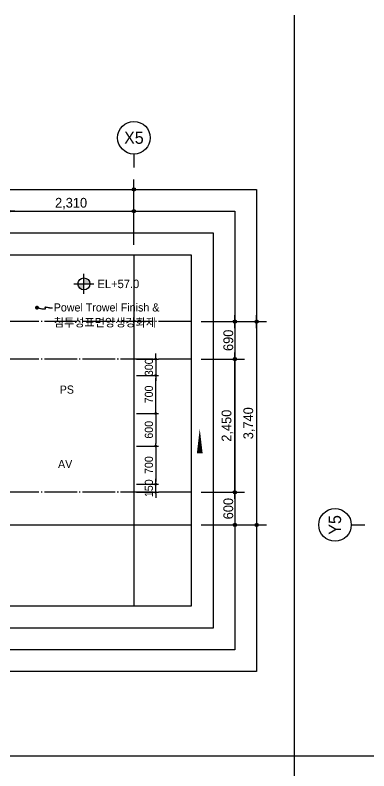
# Model space of a CAD drawing. Header units: millimetres. Extents: x 252711992 to 505989238, y 504776675 to 1009617600.
# Drawn here: x 253228966 to 253235465, y 504818065 to 504831962 of the extents above; entities that cross this region are included whole.
import ezdxf
from ezdxf.enums import TextEntityAlignment as Align
from ezdxf.xclip import XClip

# ---------------------------------------------------------------- set-up
doc = ezdxf.new("R2010")
doc.units = ezdxf.units.MM
doc.header["$XCLIPFRAME"] = 0
doc.linetypes.add('CEN', pattern=[35, 30, -2, 1, -2])
for name, color, linetype in [('$ZCDB_AUDIT_GENERATED_600D18', 7, 'Continuous'), ('0KD DIM', 7, 'Continuous'), ('4A.TEC CEN', 1, 'CEN'), ('4A.TEC TEXT', 7, 'Continuous'), ('4A.TEC TEXT 1', 3, 'Continuous'), ('4A.TEC TEXT 2', 3, 'Continuous'), ('4A.TEC 심볼', 7, 'Continuous'), ('CEN', 1, 'CEN'), ('SYM', 1, 'Continuous'), ('TEXT', 7, 'Continuous'), ('㈜SE&C TEXT', 7, 'Continuous')]:
    doc.layers.add(name, color=color, linetype=linetype)
doc.layers.add('DEFPOINT', color=135, linetype='Continuous', plot=False)
doc.styles.add('GHS', font='malgun.ttf')
doc.styles.add('SAMOO', font='')
doc.styles.add('나눔고딕', font='')
doc.styles.add('돋움', font='')
doc.styles.add('돋음체', font='')
doc.styles.add('울릉도L', font='')
doc.styles.get('SAMOO').set_extended_font_data('Dotum')
doc.styles.get('나눔고딕').set_extended_font_data('Dotum')
doc.styles.get('돋움').set_extended_font_data('Dotum')
doc.styles.get('돋음체').set_extended_font_data('Dotum')
doc.styles.get('울릉도L').set_extended_font_data('Dotum')
doc.dimstyles.new('DIM_600(외부치수)', dxfattribs={"dimscale": 400, "dimtxt": 3.3, "dimasz": 1, "dimexe": 2, "dimexo": 2, "dimgap": 1, "dimtad": 1, "dimdec": 0, "dimdsep": 46, "dimlunit": 6, "dimtxsty": '나눔고딕', "dimblk1": 'DIMDOT', "dimblk2": 'DIMDOT', "dimsah": 1, "dimcen": 2.5, "dimdle": 1.5, "dimclrd": 8, "dimclre": 8, "dimclrt": 3, "dimadec": 0, "dimazin": 0, "dimtfac": 1, "dimtdec": 0, "dimtix": 1, "dimtmove": 2, "dimatfit": 3, "dimldrblk": 'DIMDOT', "dimfxl": 1, "dimtvp": 1, "dimtolj": 1, "dimtzin": 0, "dimarcsym": 0})
doc.dimstyles.new('KD DIM 1', dxfattribs={"dimscale": 50, "dimtxt": 3, "dimasz": 1, "dimexe": 1, "dimexo": 1, "dimgap": 1, "dimtad": 1, "dimdec": 0, "dimzin": 0, "dimdsep": 46, "dimlunit": 6, "dimtxsty": '돋음체', "dimblk": 'DOT', "dimcen": 3, "dimdle": 1, "dimclrd": 256, "dimclre": 256, "dimclrt": 3, "dimazin": 0, "dimtfac": 1, "dimtdec": 0, "dimtix": 1, "dimtmove": 2, "dimatfit": 3, "dimldrblk": 'OBLIQUE', "dimfxl": 1, "dimtvp": 0.8333, "dimtolj": 1, "dimtzin": 0, "dimarcsym": 0})

# ---------------------------------------------------------------- blocks, each defined once
blk = doc.blocks.new('dwgFD3B')
at = {"layer": '4A.TEC CEN', "color": 250, "ltscale": 500}
blk.add_line((49194.51, -169936.83, -3333.33), (358000, -169936.83, -3333.33), dxfattribs=at)
at = {"layer": '4A.TEC CEN', "color": 250, "ltscale": 500, "elevation": -3333.33}
blk.add_lwpolyline([(208807.63, -39163.16), (208807.63, -267000)], dxfattribs=at)
blk = doc.blocks.new('DIMDOT')
at = {"color": 0}
blk.add_line((-2, 0), (2, 0), dxfattribs=at)
for radius in [0.5, 0.25]:
    blk.add_circle((0, 0), radius, dxfattribs=at)
blk = doc.blocks.new('*D353')
at = {"layer": '$ZCDB_AUDIT_GENERATED_600D18', "color": 8, "lineweight": -2, "transparency": 16777216}
for p, q in [((253220149, 504827737), (253220149, 504828937)), ((253231149, 504827737), (253231149, 504828937)), ((253220209, 504828757), (253231089, 504828757))]:
    blk.add_line(p, q, dxfattribs=at)
at = {"layer": 'Defpoints', "color": 0, "transparency": 16777216}
for p in [(253231149, 504828757), (253220149, 504827557, 0), (253231149, 504827557)]:
    blk.add_point(p, dxfattribs=at)
at = {"layer": '$ZCDB_AUDIT_GENERATED_600D18', "color": 8, "lineweight": -2, "transparency": 16777216, "xscale": 60, "yscale": 60, "zscale": 60, "rotation": 180}
blk.add_blockref('DIMDOT', (253220149, 504828757), dxfattribs=at)
at = {"layer": '$ZCDB_AUDIT_GENERATED_600D18', "color": 8, "lineweight": -2, "transparency": 16777216, "xscale": 60, "yscale": 60, "zscale": 60}
blk.add_blockref('DIMDOT', (253231149, 504828757), dxfattribs=at)
at = {"layer": '$ZCDB_AUDIT_GENERATED_600D18', "color": 3, "transparency": 16777216, "insert": (253225649, 504828895), "char_height": 180, "attachment_point": 5, "style": '나눔고딕'}
blk.add_mtext('\\A1;11,000', dxfattribs=at)
blk = doc.blocks.new('*D354')
at = {"layer": '$ZCDB_AUDIT_GENERATED_600D18', "color": 8, "lineweight": -2, "transparency": 16777216}
for p, q in [((253228839, 504827737), (253228839, 504828537)), ((253231149, 504827737), (253231149, 504828537)), ((253228899, 504828357), (253231089, 504828357))]:
    blk.add_line(p, q, dxfattribs=at)
at = {"layer": 'Defpoints', "color": 0, "transparency": 16777216}
for p in [(253231149, 504828357), (253228839, 504827557, 569), (253231149, 504827557, 4431)]:
    blk.add_point(p, dxfattribs=at)
at = {"layer": '$ZCDB_AUDIT_GENERATED_600D18', "color": 8, "lineweight": -2, "transparency": 16777216, "xscale": 60, "yscale": 60, "zscale": 60, "rotation": 180}
blk.add_blockref('DIMDOT', (253228839, 504828357), dxfattribs=at)
at = {"layer": '$ZCDB_AUDIT_GENERATED_600D18', "color": 8, "lineweight": -2, "transparency": 16777216, "xscale": 60, "yscale": 60, "zscale": 60}
blk.add_blockref('DIMDOT', (253231149, 504828357), dxfattribs=at)
at = {"layer": '$ZCDB_AUDIT_GENERATED_600D18', "color": 3, "transparency": 16777216, "insert": (253229994, 504828495), "char_height": 180, "attachment_point": 5, "style": '나눔고딕'}
blk.add_mtext('\\A1;2,310', dxfattribs=at)
blk = doc.blocks.new('ccs122')
at = {"layer": '4A.TEC 심볼'}
blk.add_line((0, 8), (0, 3), dxfattribs=at)
blk.add_circle((0, 14), 6, dxfattribs=at)
at = {"layer": '4A.TEC TEXT 2', "color": 3, "style": 'GHS'}
blk.add_attdef('NO', text='', height=4.5, dxfattribs=at).set_placement((-0.01, 14.02), align=Align.MIDDLE_CENTER)
blk = doc.blocks.new('*D359')
at = {"layer": '$ZCDB_AUDIT_GENERATED_600D18', "color": 8, "lineweight": -2, "transparency": 16777216}
for p, q in [((253232383, 504826327), (253233583, 504826327)), ((253233403, 504826267), (253233403, 504822647)), ((253232383, 504822587), (253233583, 504822587))]:
    blk.add_line(p, q, dxfattribs=at)
at = {"layer": 'Defpoints', "color": 0, "transparency": 16777216}
for p in [(253232203, 504826327, 0), (253232203, 504822587, 0), (253233403, 504822587)]:
    blk.add_point(p, dxfattribs=at)
at = {"layer": '$ZCDB_AUDIT_GENERATED_600D18', "color": 8, "lineweight": -2, "transparency": 16777216, "xscale": 60, "yscale": 60, "zscale": 60}
for p, rotation in [((253233403, 504826327), 90), ((253233403, 504822587), 270)]:
    blk.add_blockref('DIMDOT', p, dxfattribs=dict(at, rotation=rotation))
at = {"layer": '$ZCDB_AUDIT_GENERATED_600D18', "color": 3, "transparency": 16777216, "insert": (253233266, 504824457), "char_height": 180, "attachment_point": 5, "rotation": 90, "style": '나눔고딕'}
blk.add_mtext('\\A1;3,740', dxfattribs=at)
blk = doc.blocks.new('*D360')
at = {"layer": '$ZCDB_AUDIT_GENERATED_600D18', "color": 8, "lineweight": -2, "transparency": 16777216}
for p, q in [((253232383, 504826327), (253233183, 504826327)), ((253233003, 504826267), (253233003, 504825697)), ((253232383, 504825637), (253233183, 504825637))]:
    blk.add_line(p, q, dxfattribs=at)
at = {"layer": 'Defpoints', "color": 0, "transparency": 16777216}
for p in [(253232203, 504826327, 0), (253232203, 504825637, 0), (253233003, 504825637)]:
    blk.add_point(p, dxfattribs=at)
at = {"layer": '$ZCDB_AUDIT_GENERATED_600D18', "color": 8, "lineweight": -2, "transparency": 16777216, "xscale": 60, "yscale": 60, "zscale": 60}
for p, rotation in [((253233003, 504826327), 90), ((253233003, 504825637), 270)]:
    blk.add_blockref('DIMDOT', p, dxfattribs=dict(at, rotation=rotation))
at = {"layer": '$ZCDB_AUDIT_GENERATED_600D18', "color": 3, "transparency": 16777216, "insert": (253232883, 504825982), "char_height": 180, "attachment_point": 5, "rotation": 90, "style": '나눔고딕'}
blk.add_mtext('\\A1;690', dxfattribs=at)
blk = doc.blocks.new('*D361')
at = {"layer": '$ZCDB_AUDIT_GENERATED_600D18', "color": 8, "lineweight": -2, "transparency": 16777216}
for p, q in [((253232383, 504825637), (253233183, 504825637)), ((253233003, 504823247), (253233003, 504825577)), ((253232383, 504823187), (253233183, 504823187))]:
    blk.add_line(p, q, dxfattribs=at)
at = {"layer": 'Defpoints', "color": 0, "transparency": 16777216}
for p in [(253232203, 504825637, 0), (253233003, 504825637), (253232203, 504823187, 0)]:
    blk.add_point(p, dxfattribs=at)
at = {"layer": '$ZCDB_AUDIT_GENERATED_600D18', "color": 8, "lineweight": -2, "transparency": 16777216, "xscale": 60, "yscale": 60, "zscale": 60}
for p, rotation in [((253233003, 504825637), 90), ((253233003, 504823187), 270)]:
    blk.add_blockref('DIMDOT', p, dxfattribs=dict(at, rotation=rotation))
at = {"layer": '$ZCDB_AUDIT_GENERATED_600D18', "color": 3, "transparency": 16777216, "insert": (253232866, 504824412), "char_height": 180, "attachment_point": 5, "rotation": 90, "style": '나눔고딕'}
blk.add_mtext('\\A1;2,450', dxfattribs=at)
blk = doc.blocks.new('*D362')
at = {"layer": '$ZCDB_AUDIT_GENERATED_600D18', "color": 8, "lineweight": -2, "transparency": 16777216}
for p, q in [((253232383, 504823187), (253233183, 504823187)), ((253233003, 504823127), (253233003, 504822647)), ((253232383, 504822587), (253233183, 504822587))]:
    blk.add_line(p, q, dxfattribs=at)
at = {"layer": 'Defpoints', "color": 0, "transparency": 16777216}
for p in [(253232203, 504823187, 0), (253232203, 504822587, 0), (253233003, 504822587)]:
    blk.add_point(p, dxfattribs=at)
at = {"layer": '$ZCDB_AUDIT_GENERATED_600D18', "color": 8, "lineweight": -2, "transparency": 16777216, "xscale": 60, "yscale": 60, "zscale": 60}
for p, rotation in [((253233003, 504823187), 90), ((253233003, 504822587), 270)]:
    blk.add_blockref('DIMDOT', p, dxfattribs=dict(at, rotation=rotation))
at = {"layer": '$ZCDB_AUDIT_GENERATED_600D18', "color": 3, "transparency": 16777216, "insert": (253232883, 504822887), "char_height": 180, "attachment_point": 5, "rotation": 90, "style": '나눔고딕'}
blk.add_mtext('\\A1;600', dxfattribs=at)
blk = doc.blocks.new('_Dot')
at = {"color": 0, "linetype": 'ByBlock', "lineweight": -2}
blk.add_line((-0.5, 0), (-1, 0), dxfattribs=at)
at = {"color": 0, "linetype": 'ByBlock', "const_width": 0.5}
blk.add_lwpolyline([(-0.25, 0, 1), (0.25, 0, 1)], format="xyb", close=True, dxfattribs=at)
blk = doc.blocks.new('*D952')
at = {"layer": '0KD DIM', "lineweight": -2, "transparency": 16777216}
for p, q in [((253231549, 504825687), (253231549, 504825737)), ((253231199, 504825637), (253231599, 504825637)), ((253231549, 504825637), (253231549, 504825337)), ((253231199, 504825337), (253231599, 504825337)), ((253231549, 504825287), (253231549, 504825237))]:
    blk.add_line(p, q, dxfattribs=at)
at = {"layer": 'Defpoints', "color": 0, "transparency": 16777216}
for p in [(253231149, 504825637), (253231149, 504825337), (253231549, 504825337)]:
    blk.add_point(p, dxfattribs=at)
at = {"layer": '0KD DIM', "lineweight": -2, "transparency": 16777216, "xscale": 50, "yscale": 50, "zscale": 50}
for p, rotation in [((253231549, 504825637), 270), ((253231549, 504825337), 90)]:
    blk.add_blockref('_Dot', p, dxfattribs=dict(at, rotation=rotation))
at = {"layer": '0KD DIM', "color": 3, "transparency": 16777216, "insert": (253231424, 504825487), "char_height": 150, "attachment_point": 5, "rotation": 90, "style": '돋음체'}
blk.add_mtext('\\A1;300', dxfattribs=at)
blk = doc.blocks.new('_OBLIQUE')
at = {"color": 0, "linetype": 'ByBlock'}
blk.add_line((-0.5, -0.5), (0.5, 0.5), dxfattribs=at)
blk = doc.blocks.new('*D953')
at = {"layer": '0KD DIM', "lineweight": -2, "transparency": 16777216}
for p, q in [((253231199, 504825337), (253231599, 504825337)), ((253231549, 504824687), (253231549, 504825287)), ((253231199, 504824637), (253231599, 504824637))]:
    blk.add_line(p, q, dxfattribs=at)
at = {"layer": 'Defpoints', "color": 0, "transparency": 16777216}
for p in [(253231149, 504825337), (253231549, 504825337), (253231149, 504824637)]:
    blk.add_point(p, dxfattribs=at)
at = {"layer": '0KD DIM', "lineweight": -2, "transparency": 16777216, "xscale": 50, "yscale": 50, "zscale": 50}
for p, rotation in [((253231549, 504825337), 90), ((253231549, 504824637), 270)]:
    blk.add_blockref('_Dot', p, dxfattribs=dict(at, rotation=rotation))
at = {"layer": '0KD DIM', "color": 3, "transparency": 16777216, "insert": (253231424, 504824987), "char_height": 150, "attachment_point": 5, "rotation": 90, "style": '돋음체'}
blk.add_mtext('\\A1;700', dxfattribs=at)
blk = doc.blocks.new('*D954')
at = {"layer": '0KD DIM', "lineweight": -2, "transparency": 16777216}
for p, q in [((253231199, 504824637), (253231599, 504824637)), ((253231549, 504824587), (253231549, 504824087)), ((253231199, 504824037), (253231599, 504824037))]:
    blk.add_line(p, q, dxfattribs=at)
at = {"layer": 'Defpoints', "color": 0, "transparency": 16777216}
for p in [(253231149, 504824637), (253231149, 504824037), (253231549, 504824037)]:
    blk.add_point(p, dxfattribs=at)
at = {"layer": '0KD DIM', "lineweight": -2, "transparency": 16777216, "xscale": 50, "yscale": 50, "zscale": 50}
for p, rotation in [((253231549, 504824637), 90), ((253231549, 504824037), 270)]:
    blk.add_blockref('_Dot', p, dxfattribs=dict(at, rotation=rotation))
at = {"layer": '0KD DIM', "color": 3, "transparency": 16777216, "insert": (253231424, 504824337), "char_height": 150, "attachment_point": 5, "rotation": 90, "style": '돋음체'}
blk.add_mtext('\\A1;600', dxfattribs=at)
blk = doc.blocks.new('sa987w')
at = {"layer": 'CEN'}
blk.add_lwpolyline([(-193684, 4338697), (-193578, 4338673), (-193508, 4338662), (-193468, 4338661), (-193450, 4338667), (-193447, 4338679), (-193453, 4338692), (-193460, 4338704), (-193462, 4338713), (-193452, 4338716), (-193432, 4338714), (-193405, 4338709), (-193373, 4338703), (-193340, 4338697), (-193309, 4338693), (-193281, 4338692), (-193261, 4338697)], dxfattribs=at)
at = {"layer": '㈜SE&C TEXT', "color": 1, "const_width": 53.8}
blk.add_lwpolyline([(-193711, 4338697, -1), (-193657, 4338697, -1)], format="xyb", close=True, dxfattribs=at)
at = {"layer": '4A.TEC TEXT', "style": '돋움'}
for s, p in [('Powel Trowel Finish &', (-193223, 4338704)), ('침투성표면양생강화제', (-193223, 4338287))]:
    blk.add_text(s, height=225, dxfattribs=at).set_placement(p, align=Align.MIDDLE_LEFT)
blk = doc.blocks.new('*D955')
at = {"layer": '0KD DIM', "lineweight": -2, "transparency": 16777216}
for p, q in [((253231549, 504823387), (253231549, 504823437)), ((253231199, 504823337), (253231599, 504823337)), ((253231549, 504823187), (253231549, 504823337)), ((253231199, 504823187), (253231599, 504823187)), ((253231549, 504823137), (253231549, 504823087))]:
    blk.add_line(p, q, dxfattribs=at)
at = {"layer": 'Defpoints', "color": 0, "transparency": 16777216}
for p in [(253231149, 504823337), (253231549, 504823337), (253231149, 504823187)]:
    blk.add_point(p, dxfattribs=at)
at = {"layer": '0KD DIM', "lineweight": -2, "transparency": 16777216, "xscale": 50, "yscale": 50, "zscale": 50}
for p, rotation in [((253231549, 504823337), 270), ((253231549, 504823187), 90)]:
    blk.add_blockref('_Dot', p, dxfattribs=dict(at, rotation=rotation))
at = {"layer": '0KD DIM', "color": 3, "transparency": 16777216, "insert": (253231424, 504823262), "char_height": 150, "attachment_point": 5, "rotation": 90, "style": '돋음체'}
blk.add_mtext('\\A1;150', dxfattribs=at)
blk = doc.blocks.new('*D956')
at = {"layer": '0KD DIM', "lineweight": -2, "transparency": 16777216}
for p, q in [((253231199, 504824037), (253231599, 504824037)), ((253231549, 504823987), (253231549, 504823387)), ((253231199, 504823337), (253231599, 504823337))]:
    blk.add_line(p, q, dxfattribs=at)
at = {"layer": 'Defpoints', "color": 0, "transparency": 16777216}
for p in [(253231149, 504824037), (253231149, 504823337), (253231549, 504823337)]:
    blk.add_point(p, dxfattribs=at)
at = {"layer": '0KD DIM', "lineweight": -2, "transparency": 16777216, "xscale": 50, "yscale": 50, "zscale": 50}
for p, rotation in [((253231549, 504824037), 90), ((253231549, 504823337), 270)]:
    blk.add_blockref('_Dot', p, dxfattribs=dict(at, rotation=rotation))
at = {"layer": '0KD DIM', "color": 3, "transparency": 16777216, "insert": (253231424, 504823687), "char_height": 150, "attachment_point": 5, "rotation": 90, "style": '돋음체'}
blk.add_mtext('\\A1;700', dxfattribs=at)
blk = doc.blocks.new('FL-LEVEL1')
at = {"layer": '4A.TEC 심볼', "linetype": 'ByBlock'}
h = blk.add_hatch(color=256, dxfattribs=at)
h.paths.add_polyline_path([(295, 175), (295, 0), (470, 0, 0.414214)])
h.paths.add_polyline_path([(295, 0), (120, 0, 0.414214), (295, -175)])
for p, q in [((295, -295), (295, 295)), ((0, 0), (590, 0))]:
    blk.add_line(p, q, dxfattribs=at)
blk.add_circle((295, 0), 175, dxfattribs=at)
at = {"layer": '4A.TEC TEXT 2', "color": 3, "linetype": 'ByBlock', "style": 'SAMOO'}
blk.add_attdef('FL', text='', height=250, dxfattribs=at).set_placement((695, 0), align=Align.MIDDLE_LEFT)

msp = doc.modelspace()

# ---------------------------------------------------------------- linework, layer by layer
at = {"layer": '4A.TEC CEN', "ltscale": 20}
for p, q in [((253232203.05, 504826327.14, 1666.67), (253218892.67, 504826327.14, 1666.67)), ((253232203.05, 504825637.14, 1666.67), (253226188.77, 504825637.14, 1666.67)), ((253232203.05, 504823187.14, 1666.67), (253218892.67, 504823187.14, 1666.67))]:
    msp.add_line(p, q, dxfattribs=at)
at = {"layer": 'DEFPOINT'}
for p, q in [((253234091.54, 504831962.29, 3333.33), (253234091.54, 504804712.29, 3333.33)), ((253252191.54, 504818337.29, 3333.33), (253215991.54, 504818337.29, 3333.33))]:
    msp.add_line(p, q, dxfattribs=at)
at = {"layer": 'DEFPOINT', "elevation": 3333.33}
for points in [[(253217692.67, 504828757.16), (253233403.05, 504828757.16), (253233403.05, 504819892.16), (253217692.67, 504819892.16)], [(253218092.67, 504828357.16), (253233003.05, 504828357.16), (253233003.05, 504820292.16), (253218092.67, 504820292.16)], [(253218492.67, 504827957.16), (253232603.05, 504827957.16), (253232603.05, 504820692.16), (253218492.67, 504820692.16)], [(253218892.67, 504827557.16), (253232203.05, 504827557.16), (253232203.05, 504821092.16), (253218892.67, 504821092.16)]]:
    msp.add_lwpolyline(points, close=True, dxfattribs=at)
at = {"layer": 'SYM', "elevation": 1666.67}
msp.add_lwpolyline([(253232357.91, 504824356.32, 0, 106.74, 0), (253232357.91, 504823903.45, 0, 0, 0), (253231044.96, 504823903.45, 0, 0, 0)], format="xyseb", dxfattribs=at)

# ---------------------------------------------------------------- block references
ref = msp.add_blockref('dwgFD3B', (253022341.15, 504992523.98, 0.45))
XClip(ref).set_block_clipping_path([(196551.5201089978, -171431.8169596791), (209861.9006240964, -164966.8169608712)])
at = {"layer": '4A.TEC TEXT', "xscale": 0.6666666666666666, "yscale": 0.6666666666666666, "zscale": 0.6666666666666666}
msp.add_blockref('sa987w', (253358490.8, 501934117.95), dxfattribs=at)
at = {"layer": '4A.TEC 심볼'}
ref = msp.add_blockref('ccs122', (253231148.78, 504829007.16, -7764.32), dxfattribs=dict(at, xscale=49.99999977496833, yscale=49.99999977496833, zscale=49.99999977496833))
ref.add_attrib('NO', 'X5', dxfattribs={"layer": '0', "color": 3, "height": 225, "style": '울릉도L'}).set_placement((253231148.47, 504829708.06, -7764.32), align=Align.MIDDLE_CENTER)
at = {"layer": '4A.TEC 심볼', "color": 3, "linetype": 'ByBlock'}
ref = msp.add_blockref('FL-LEVEL1', (253230044.99, 504827020.27), dxfattribs=dict(at, xscale=0.6250000000000405, yscale=0.6250000000000405, zscale=0.6250000000000405))
ref.add_attrib('FL', 'EL+57.0', dxfattribs={"layer": '4A.TEC TEXT 1', "color": 3, "linetype": 'ByBlock', "height": 156.25, "style": 'SAMOO'}).set_placement((253230479.37, 504827020.27), align=Align.MIDDLE_LEFT)
at = {"layer": '4A.TEC 심볼'}
ref = msp.add_blockref('ccs122', (253235542.67, 504822588.18, -4999.55), dxfattribs=dict(at, xscale=49.99999977496833, yscale=49.99999977496833, zscale=49.99999977496833, rotation=90))
ref.add_attrib('NO', 'Y5', dxfattribs={"layer": '0', "color": 3, "height": 225, "rotation": 90, "style": '울릉도L'}).set_placement((253234841.77, 504822587.87, -4999.55), align=Align.MIDDLE_CENTER)

# ---------------------------------------------------------------- texts
at = {"layer": 'TEXT', "style": '돋움'}
for s, p in [('PS', (253229915.89, 504825076.43, -3333.33)), ('AV', (253229885.42, 504823707.78, -3333.33))]:
    msp.add_text(s, height=150, dxfattribs=at).set_placement(p, align=Align.MIDDLE_CENTER)

# ---------------------------------------------------------------- dimensions: what is measured, and where the dimension line sits
at = {"layer": '$ZCDB_AUDIT_GENERATED_600D18'}
for base, p1, p2, picture, middle in [((253231148.78, 504828757.16, -7764.32), (253220148.78, 504827557.16, -7764.32), (253231148.78, 504827557.16, -7764.32), '*D353', (253225648.78, 504828894.62, -7764.32)), ((253231148.78, 504828357.16, -7764.32), (253228838.77, 504827557.16, -7195.76), (253231148.78, 504827557.16, -3332.88), '*D354', (253229993.77, 504828494.62, -7764.32))]:
    dim = msp.add_linear_dim(base=base, p1=p1, p2=p2, dimstyle='DIM_600(외부치수)', override={"dimscale": 300, "dimtxt": 0.6, "dimasz": 0.2, "dimexe": 0.6, "dimexo": 0.6, "dimgap": 0.1, "dimdec": 1, "dimblk1": 'DIMDOT', "dimblk2": 'DIMDOT', "dimdle": 0.5}, dxfattribs=at)
    dim.commit()
    dim.dimension.update_dxf_attribs({"geometry": picture, "text_midpoint": middle})
for base, p1, p2, angle, picture, middle in [((253233403.05, 504822587.14, -4999.55), (253232203.05, 504826327.14, -4999.55), (253232203.05, 504822587.14, -4999.55), 270, '*D359', (253233265.59, 504824457.14, -4999.55)), ((253233003.05, 504825637.14, -4999.55), (253232203.05, 504826327.14, -4999.55), (253232203.05, 504825637.14, -4999.55), 270, '*D360', (253232882.93, 504825982.14, -4999.55)), ((253233003.05, 504825637.14, -4999.55), (253232203.05, 504823187.14, -4999.55), (253232203.05, 504825637.14, -4999.55), 90, '*D361', (253232865.59, 504824412.14, -4999.55)), ((253233003.05, 504822587.14, -4999.55), (253232203.05, 504823187.14, -4999.55), (253232203.05, 504822587.14, -4999.55), 270, '*D362', (253232882.93, 504822887.14, -4999.55))]:
    dim = msp.add_linear_dim(base=base, p1=p1, p2=p2, angle=angle, dimstyle='DIM_600(외부치수)', override={"dimscale": 300, "dimtxt": 0.6, "dimasz": 0.2, "dimexe": 0.6, "dimexo": 0.6, "dimgap": 0.1, "dimdec": 1, "dimblk1": 'DIMDOT', "dimblk2": 'DIMDOT', "dimdle": 0.5}, dxfattribs=at)
    dim.commit()
    dim.dimension.update_dxf_attribs({"geometry": picture, "text_midpoint": middle})
at = {"layer": '0KD DIM'}
for base, p1, p2, angle, picture, middle in [((253231548.78, 504825337.14, -3332.88), (253231148.78, 504825637.14, -3332.88), (253231148.78, 504825337.14, -3332.88), 270, '*D952', (253231423.67, 504825487.14, -3332.88)), ((253231548.78, 504825337.14, -3332.88), (253231148.78, 504824637.14, -3332.88), (253231148.78, 504825337.14, -3332.88), 90, '*D953', (253231423.67, 504824987.14, -3332.88)), ((253231548.78, 504824037.14, -3332.88), (253231148.78, 504824637.14, -3332.88), (253231148.78, 504824037.14, -3332.88), 270, '*D954', (253231423.67, 504824337.14, -3332.88)), ((253231548.78, 504823337.14, -3332.88), (253231148.78, 504824037.14, -3332.88), (253231148.78, 504823337.14, -3332.88), 270, '*D956', (253231423.67, 504823687.14, -3332.88)), ((253231548.78, 504823337.14, -3332.88), (253231148.78, 504823187.14, -3332.88), (253231148.78, 504823337.14, -3332.88), 90, '*D955', (253231423.67, 504823262.14, -3332.88))]:
    dim = msp.add_linear_dim(base=base, p1=p1, p2=p2, angle=angle, dimstyle='KD DIM 1', dxfattribs=at)
    dim.commit()
    dim.dimension.update_dxf_attribs({"geometry": picture, "text_midpoint": middle})

doc.saveas('drawing.dxf')
